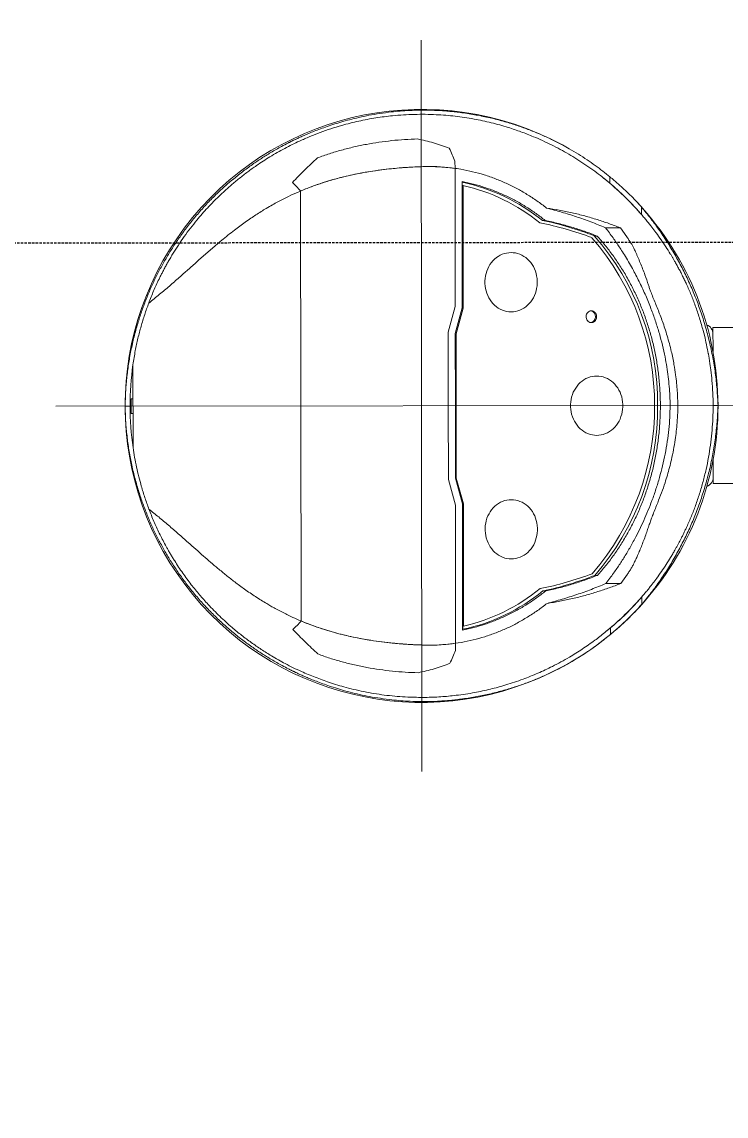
# Model space of a CAD drawing. Header units: feet. Extents: x -99009 to 3252343, y -11094690 to 9035152.
# Drawn here: x 2518010.2 to 2518081.5, y -1981285.5 to -1981174.8 of the extents above; entities that cross this region are included whole.
import ezdxf

# ---------------------------------------------------------------- set-up
doc = ezdxf.new("R2010")
doc.units = ezdxf.units.FT
doc.linetypes.add('CENTER', pattern=[2, 1.25, -0.25, 0.25, -0.25])
doc.linetypes.add('HIDDEN', pattern=[0.375, 0.25, -0.125])
for name, color, linetype in [('1', 1, 'Continuous'), ('K-CENTER', 2, 'CENTER'), ('K-LINE', 7, 'Continuous')]:
    doc.layers.add(name, color=color, linetype=linetype)

# ---------------------------------------------------------------- blocks, each defined once
blk = doc.blocks.new('lub st')
at = {"layer": 'K-LINE', "color": 2, "linetype": 'Continuous', "lineweight": 15}
for p, q in [((26459.89, 57130.72), (26459.89, 57273.4)), ((26451.99, 57199.37), (26451.99, 57197.22)), ((26467.79, 57197.22), (26467.79, 57199.37)), ((26459.89, 57197.72), (26459.89, 57197.22)), ((26454.43, 57197.22), (26451.99, 57197.22)), ((26467.79, 57197.22), (26465.34, 57197.22)), ((26440.54, 57189.99), (26439.79, 57189.99)), ((26440.54, 57189.99), (26440.56, 57189.99)), ((26479.23, 57189.99), (26479.21, 57189.99)), ((26479.23, 57189.99), (26479.99, 57189.99)), ((26442.82, 57188.53), (26441.89, 57187.86)), ((26476.95, 57188.53), (26477.89, 57187.86)), ((26457.9, 57187.43), (26457.72, 57187.28)), ((26458.1, 57187.57), (26457.9, 57187.43)), ((26458.31, 57187.7), (26458.1, 57187.57)), ((26458.53, 57187.81), (26458.31, 57187.7)), ((26458.77, 57187.9), (26458.53, 57187.81)), ((26459.01, 57187.98), (26458.77, 57187.9)), ((26459.25, 57188.03), (26459.01, 57187.98)), ((26459.5, 57188.07), (26459.25, 57188.03)), ((26459.76, 57188.09), (26459.5, 57188.07)), ((26460.01, 57188.09), (26459.76, 57188.09)), ((26460.27, 57188.07), (26460.01, 57188.09)), ((26460.52, 57188.03), (26460.27, 57188.07)), ((26460.76, 57187.98), (26460.52, 57188.03)), ((26461, 57187.9), (26460.76, 57187.98)), ((26461.24, 57187.81), (26461, 57187.9)), ((26461.46, 57187.7), (26461.24, 57187.81)), ((26461.67, 57187.57), (26461.46, 57187.7)), ((26461.87, 57187.43), (26461.67, 57187.57)), ((26462.05, 57187.28), (26461.87, 57187.43)), ((26437.39, 57186.81), (26436.74, 57186.81)), ((26436.87, 57186.16), (26437.05, 57186.39)), ((26437.05, 57186.39), (26437.39, 57186.81)), ((26437.39, 57186.81), (26437.72, 57187.19)), ((26457.06, 57186.33), (26456.98, 57186.11)), ((26457.15, 57186.54), (26457.06, 57186.33)), ((26457.27, 57186.74), (26457.15, 57186.54)), ((26457.4, 57186.93), (26457.27, 57186.74)), ((26457.55, 57187.11), (26457.4, 57186.93)), ((26457.72, 57187.28), (26457.55, 57187.11)), ((26462.22, 57187.11), (26462.05, 57187.28)), ((26462.37, 57186.93), (26462.22, 57187.11)), ((26462.5, 57186.74), (26462.37, 57186.93)), ((26462.62, 57186.54), (26462.5, 57186.74)), ((26462.71, 57186.33), (26462.62, 57186.54)), ((26462.79, 57186.11), (26462.71, 57186.33)), ((26482.38, 57186.81), (26482.05, 57187.19)), ((26482.38, 57186.81), (26483.03, 57186.81)), ((26482.72, 57186.39), (26482.38, 57186.81)), ((26482.78, 57186.32), (26482.72, 57186.39)), ((26442.72, 57185.5), (26442.72, 57185.22)), ((26450.38, 57185.2), (26450.33, 57185.11)), ((26450.45, 57185.28), (26450.38, 57185.2)), ((26450.54, 57185.35), (26450.45, 57185.28)), ((26450.64, 57185.4), (26450.54, 57185.35)), ((26450.74, 57185.43), (26450.64, 57185.4)), ((26450.86, 57185.44), (26450.74, 57185.43)), ((26450.97, 57185.44), (26450.86, 57185.44)), ((26451.08, 57185.42), (26450.97, 57185.44)), ((26451.19, 57185.37), (26451.08, 57185.42)), ((26451.28, 57185.32), (26451.19, 57185.37)), ((26451.36, 57185.24), (26451.28, 57185.32)), ((26451.42, 57185.16), (26451.36, 57185.24)), ((26456.9, 57185.67), (26456.89, 57185.44)), ((26456.89, 57185.44), (26456.9, 57185.22)), ((26456.93, 57185.89), (26456.9, 57185.67)), ((26456.9, 57185.22), (26456.93, 57185)), ((26456.98, 57186.11), (26456.93, 57185.89)), ((26462.84, 57185.89), (26462.79, 57186.11)), ((26462.87, 57185.67), (26462.84, 57185.89)), ((26462.84, 57185), (26462.87, 57185.22)), ((26462.89, 57185.44), (26462.87, 57185.67)), ((26462.87, 57185.22), (26462.89, 57185.44)), ((26477.06, 57185.5), (26477.06, 57185.22)), ((26450.3, 57185.02), (26450.29, 57184.91)), ((26450.29, 57184.91), (26450.3, 57184.81)), ((26450.33, 57185.11), (26450.3, 57185.02)), ((26450.3, 57184.81), (26450.33, 57184.72)), ((26450.33, 57184.72), (26450.38, 57184.63)), ((26450.38, 57184.63), (26450.45, 57184.55)), ((26450.45, 57184.55), (26450.54, 57184.48)), ((26450.54, 57184.48), (26450.64, 57184.43)), ((26450.64, 57184.43), (26450.74, 57184.4)), ((26450.74, 57184.4), (26450.86, 57184.39)), ((26450.86, 57184.39), (26450.97, 57184.39)), ((26450.97, 57184.39), (26451.08, 57184.41)), ((26451.08, 57184.41), (26451.19, 57184.46)), ((26451.19, 57184.46), (26451.28, 57184.51)), ((26451.28, 57184.51), (26451.36, 57184.59)), ((26451.36, 57184.59), (26451.42, 57184.67)), ((26451.46, 57185.06), (26451.42, 57185.16)), ((26451.42, 57184.67), (26451.46, 57184.77)), ((26451.48, 57184.97), (26451.46, 57185.06)), ((26451.46, 57184.77), (26451.48, 57184.86)), ((26451.48, 57184.86), (26451.48, 57184.97)), ((26456.93, 57185), (26456.98, 57184.78)), ((26456.98, 57184.78), (26457.06, 57184.56)), ((26457.06, 57184.56), (26457.15, 57184.35)), ((26457.15, 57184.35), (26457.27, 57184.15)), ((26457.27, 57184.15), (26457.4, 57183.96)), ((26462.37, 57183.96), (26462.5, 57184.15)), ((26462.5, 57184.15), (26462.62, 57184.35)), ((26462.62, 57184.35), (26462.71, 57184.56)), ((26462.71, 57184.56), (26462.79, 57184.78)), ((26462.79, 57184.78), (26462.84, 57185)), ((26457.4, 57183.96), (26457.55, 57183.78)), ((26457.55, 57183.78), (26457.72, 57183.61)), ((26457.72, 57183.61), (26457.9, 57183.46)), ((26457.9, 57183.46), (26458.1, 57183.32)), ((26458.1, 57183.32), (26458.31, 57183.19)), ((26458.31, 57183.19), (26458.53, 57183.08)), ((26458.53, 57183.08), (26458.77, 57182.99)), ((26458.77, 57182.99), (26459.01, 57182.91)), ((26460.76, 57182.91), (26461, 57182.99)), ((26461, 57182.99), (26461.24, 57183.08)), ((26461.24, 57183.08), (26461.46, 57183.19)), ((26461.46, 57183.19), (26461.67, 57183.32)), ((26461.67, 57183.32), (26461.87, 57183.46)), ((26461.87, 57183.46), (26462.05, 57183.61)), ((26462.05, 57183.61), (26462.22, 57183.78)), ((26462.22, 57183.78), (26462.37, 57183.96)), ((26459.01, 57182.91), (26459.25, 57182.86)), ((26459.25, 57182.86), (26459.5, 57182.82)), ((26459.5, 57182.82), (26459.76, 57182.8)), ((26459.76, 57182.8), (26460.01, 57182.8)), ((26460.01, 57182.8), (26460.27, 57182.82)), ((26460.27, 57182.82), (26460.52, 57182.86)), ((26460.52, 57182.86), (26460.76, 57182.91)), ((26441.15, 57180.26), (26441.15, 57179.98)), ((26478.63, 57180.26), (26478.63, 57179.98)), ((26445.22, 57178.62), (26445.05, 57178.46)), ((26445.4, 57178.78), (26445.22, 57178.62)), ((26445.6, 57178.92), (26445.4, 57178.78)), ((26445.81, 57179.05), (26445.6, 57178.92)), ((26446.03, 57179.16), (26445.81, 57179.05)), ((26446.27, 57179.25), (26446.03, 57179.16)), ((26446.51, 57179.32), (26446.27, 57179.25)), ((26446.75, 57179.38), (26446.51, 57179.32)), ((26447, 57179.42), (26446.75, 57179.38)), ((26447.26, 57179.44), (26447, 57179.42)), ((26447.51, 57179.44), (26447.26, 57179.44)), ((26447.77, 57179.42), (26447.51, 57179.44)), ((26448.02, 57179.38), (26447.77, 57179.42)), ((26448.26, 57179.32), (26448.02, 57179.38)), ((26448.5, 57179.25), (26448.26, 57179.32)), ((26448.74, 57179.16), (26448.5, 57179.25)), ((26448.96, 57179.05), (26448.74, 57179.16)), ((26449.17, 57178.92), (26448.96, 57179.05)), ((26449.37, 57178.78), (26449.17, 57178.92)), ((26449.55, 57178.62), (26449.37, 57178.78)), ((26449.72, 57178.46), (26449.55, 57178.62)), ((26470.22, 57178.62), (26470.05, 57178.46)), ((26470.4, 57178.78), (26470.22, 57178.62)), ((26470.6, 57178.92), (26470.4, 57178.78)), ((26470.81, 57179.05), (26470.6, 57178.92)), ((26471.03, 57179.16), (26470.81, 57179.05)), ((26471.27, 57179.25), (26471.03, 57179.16)), ((26471.51, 57179.32), (26471.27, 57179.25)), ((26471.75, 57179.38), (26471.51, 57179.32)), ((26472, 57179.42), (26471.75, 57179.38)), ((26472.26, 57179.44), (26472, 57179.42)), ((26472.51, 57179.44), (26472.26, 57179.44)), ((26472.77, 57179.42), (26472.51, 57179.44)), ((26473.02, 57179.38), (26472.77, 57179.42)), ((26473.26, 57179.32), (26473.02, 57179.38)), ((26473.5, 57179.25), (26473.26, 57179.32)), ((26473.74, 57179.16), (26473.5, 57179.25)), ((26473.96, 57179.05), (26473.74, 57179.16)), ((26474.17, 57178.92), (26473.96, 57179.05)), ((26474.37, 57178.78), (26474.17, 57178.92)), ((26474.55, 57178.62), (26474.37, 57178.78)), ((26474.72, 57178.46), (26474.55, 57178.62)), ((26444.48, 57177.46), (26444.43, 57177.24)), ((26444.56, 57177.67), (26444.48, 57177.46)), ((26444.65, 57177.88), (26444.56, 57177.67)), ((26444.77, 57178.08), (26444.65, 57177.88)), ((26444.9, 57178.28), (26444.77, 57178.08)), ((26445.05, 57178.46), (26444.9, 57178.28)), ((26449.87, 57178.28), (26449.72, 57178.46)), ((26450, 57178.08), (26449.87, 57178.28)), ((26450.12, 57177.88), (26450, 57178.08)), ((26450.21, 57177.67), (26450.12, 57177.88)), ((26450.29, 57177.46), (26450.21, 57177.67)), ((26450.34, 57177.24), (26450.29, 57177.46)), ((26469.48, 57177.46), (26469.43, 57177.24)), ((26469.56, 57177.67), (26469.48, 57177.46)), ((26469.65, 57177.88), (26469.56, 57177.67)), ((26469.77, 57178.08), (26469.65, 57177.88)), ((26469.9, 57178.28), (26469.77, 57178.08)), ((26470.05, 57178.46), (26469.9, 57178.28)), ((26474.87, 57178.28), (26474.72, 57178.46)), ((26475, 57178.08), (26474.87, 57178.28)), ((26475.12, 57177.88), (26475, 57178.08)), ((26475.21, 57177.67), (26475.12, 57177.88)), ((26475.29, 57177.46), (26475.21, 57177.67)), ((26475.34, 57177.24), (26475.29, 57177.46)), ((26444.4, 57177.02), (26444.39, 57176.79)), ((26444.39, 57176.79), (26444.4, 57176.57)), ((26444.43, 57177.24), (26444.4, 57177.02)), ((26444.4, 57176.57), (26444.43, 57176.34)), ((26444.43, 57176.34), (26444.48, 57176.12)), ((26450.29, 57176.12), (26450.34, 57176.34)), ((26450.37, 57177.02), (26450.34, 57177.24)), ((26450.34, 57176.34), (26450.37, 57176.57)), ((26450.39, 57176.79), (26450.37, 57177.02)), ((26450.37, 57176.57), (26450.39, 57176.79)), ((26469.4, 57177.02), (26469.39, 57176.79)), ((26469.39, 57176.79), (26469.4, 57176.57)), ((26469.43, 57177.24), (26469.4, 57177.02)), ((26469.4, 57176.57), (26469.43, 57176.34)), ((26469.43, 57176.34), (26469.48, 57176.12)), ((26475.29, 57176.12), (26475.34, 57176.34)), ((26475.37, 57177.02), (26475.34, 57177.24)), ((26475.34, 57176.34), (26475.37, 57176.57)), ((26475.39, 57176.79), (26475.37, 57177.02)), ((26475.37, 57176.57), (26475.39, 57176.79)), ((26444.48, 57176.12), (26444.56, 57175.91)), ((26444.56, 57175.91), (26444.65, 57175.7)), ((26444.65, 57175.7), (26444.77, 57175.5)), ((26444.77, 57175.5), (26444.9, 57175.31)), ((26444.9, 57175.31), (26445.05, 57175.13)), ((26449.72, 57175.13), (26449.87, 57175.31)), ((26449.87, 57175.31), (26450, 57175.5)), ((26450, 57175.5), (26450.12, 57175.7)), ((26450.12, 57175.7), (26450.21, 57175.91)), ((26450.21, 57175.91), (26450.29, 57176.12)), ((26469.48, 57176.12), (26469.56, 57175.91)), ((26469.56, 57175.91), (26469.65, 57175.7)), ((26469.65, 57175.7), (26469.77, 57175.5)), ((26469.77, 57175.5), (26469.9, 57175.31)), ((26469.9, 57175.31), (26470.05, 57175.13)), ((26474.72, 57175.13), (26474.87, 57175.31)), ((26474.87, 57175.31), (26475, 57175.5)), ((26475, 57175.5), (26475.12, 57175.7)), ((26475.12, 57175.7), (26475.21, 57175.91)), ((26475.21, 57175.91), (26475.29, 57176.12)), ((26445.05, 57175.13), (26445.22, 57174.96)), ((26445.22, 57174.96), (26445.4, 57174.8)), ((26445.4, 57174.8), (26445.6, 57174.66)), ((26445.6, 57174.66), (26445.81, 57174.54)), ((26445.81, 57174.54), (26446.03, 57174.43)), ((26446.03, 57174.43), (26446.27, 57174.33)), ((26446.27, 57174.33), (26446.51, 57174.26)), ((26446.51, 57174.26), (26446.75, 57174.2)), ((26446.75, 57174.2), (26447, 57174.16)), ((26447, 57174.16), (26447.26, 57174.15)), ((26447.26, 57174.15), (26447.51, 57174.15)), ((26447.51, 57174.15), (26447.77, 57174.16)), ((26447.77, 57174.16), (26448.02, 57174.2)), ((26448.02, 57174.2), (26448.26, 57174.26)), ((26448.26, 57174.26), (26448.5, 57174.33)), ((26448.5, 57174.33), (26448.74, 57174.43)), ((26448.74, 57174.43), (26448.96, 57174.54)), ((26448.96, 57174.54), (26449.17, 57174.66)), ((26449.17, 57174.66), (26449.37, 57174.8)), ((26449.37, 57174.8), (26449.55, 57174.96)), ((26449.55, 57174.96), (26449.72, 57175.13)), ((26470.05, 57175.13), (26470.22, 57174.96)), ((26470.22, 57174.96), (26470.4, 57174.8)), ((26470.4, 57174.8), (26470.6, 57174.66)), ((26470.6, 57174.66), (26470.81, 57174.54)), ((26470.81, 57174.54), (26471.03, 57174.43)), ((26471.03, 57174.43), (26471.27, 57174.33)), ((26471.27, 57174.33), (26471.51, 57174.26)), ((26471.51, 57174.26), (26471.75, 57174.2)), ((26471.75, 57174.2), (26472, 57174.16)), ((26472, 57174.16), (26472.26, 57174.15)), ((26472.26, 57174.15), (26472.51, 57174.15)), ((26472.51, 57174.15), (26472.77, 57174.16)), ((26472.77, 57174.16), (26473.02, 57174.2)), ((26473.02, 57174.2), (26473.26, 57174.26)), ((26473.26, 57174.26), (26473.5, 57174.33)), ((26473.5, 57174.33), (26473.74, 57174.43)), ((26473.74, 57174.43), (26473.96, 57174.54)), ((26473.96, 57174.54), (26474.17, 57174.66)), ((26474.17, 57174.66), (26474.37, 57174.8)), ((26474.37, 57174.8), (26474.55, 57174.96)), ((26474.55, 57174.96), (26474.72, 57175.13)), ((26437.59, 57171.94), (26437.59, 57171.87)), ((26449.99, 57171.94), (26437.59, 57171.94)), ((26449.99, 57171.94), (26449.99, 57171.87)), ((26452.59, 57171.23), (26449.99, 57171.94)), ((26467.19, 57171.23), (26469.79, 57171.94)), ((26469.79, 57171.94), (26469.79, 57171.87)), ((26469.79, 57171.94), (26482.19, 57171.94)), ((26482.19, 57171.94), (26482.19, 57171.87)), ((26435.86, 57171.14), (26435.14, 57171.12)), ((26449.84, 57171.14), (26435.86, 57171.14)), ((26437.2, 57171.84), (26437.26, 57171.87)), ((26449.96, 57171.84), (26437.2, 57171.84)), ((26437.26, 57171.87), (26437.59, 57171.87)), ((26452.44, 57170.43), (26449.84, 57171.14)), ((26449.96, 57171.84), (26450, 57171.86)), ((26452.56, 57171.14), (26449.96, 57171.84)), ((26452.56, 57171.14), (26452.6, 57171.16)), ((26459.89, 57171.14), (26452.56, 57171.14)), ((26467.19, 57171.23), (26452.59, 57171.23)), ((26452.59, 57171.23), (26452.59, 57171.16)), ((26467.21, 57171.14), (26459.89, 57171.14)), ((26467.21, 57171.14), (26467.17, 57171.16)), ((26467.19, 57171.23), (26467.19, 57171.16)), ((26469.81, 57171.84), (26467.21, 57171.14)), ((26467.33, 57170.43), (26469.93, 57171.14)), ((26469.81, 57171.84), (26469.77, 57171.86)), ((26482.57, 57171.84), (26469.81, 57171.84)), ((26469.93, 57171.14), (26483.91, 57171.14)), ((26482.19, 57171.87), (26482.51, 57171.87)), ((26482.51, 57171.87), (26482.57, 57171.84)), ((26483.91, 57171.14), (26484.63, 57171.12)), ((26452.44, 57170.43), (26459.89, 57170.43)), ((26467.33, 57170.43), (26459.89, 57170.43)), ((26496.89, 57167.72), (26422.89, 57167.72)), ((26481.64, 57155.51), (26438.13, 57155.51)), ((26459.14, 57138.52), (26455.69, 57138.52)), ((26459.14, 57138.32), (26459.14, 57138.52)), ((26460.64, 57138.52), (26459.14, 57138.52)), ((26460.64, 57138.32), (26459.14, 57138.32)), ((26459.89, 57138.22), (26459.89, 57137.72)), ((26460.64, 57138.32), (26460.64, 57138.52)), ((26464.08, 57138.52), (26460.64, 57138.52))]:
    blk.add_line(p, q, dxfattribs=at)
for centre, radius, start, end in [((26459.89, 57167.72), 30, 90, 133.1239), ((26459.89, 57167.72), 30, 47.2169, 90), ((26452.64, 57196.22), 1, 90.0002, 158.7322), ((26467.14, 57196.22), 1, 21.2675, 90.0001), ((26459.65, 57165.97), 25.64, 89.464, 131.3331), ((26459.89, 57165.37), 25.94, 49.0572, 130.9428), ((26460.13, 57165.97), 25.64, 48.6669, 90.536), ((26459.89, 57167.72), 30, 29.0864, 47.1314), ((26472.53, 57173.43), 32.07, 158.4257, 168.2116), ((26450.89, 57184.73), 0.61, 12.1158, 167.8842), ((26447.24, 57173.43), 32.07, 11.7884, 21.5743), ((26472.63, 57173.64), 31.83, 159.1529, 169.0099), ((26447.14, 57173.64), 31.83, 10.9901, 20.8471), ((26459.89, 57167.72), 30, 151.5714, 28.4279), ((26455.99, 57167.89), 19.14, 140.8373, 167.999), ((26456.28, 57167.61), 19.19, 140.9151, 166.9617), ((26463.49, 57167.61), 19.19, 13.0383, 39.0849), ((26463.78, 57167.89), 19.14, 12.001, 39.1627), ((26430.34, 57167.72), 0.4, 158.3686, 202.4015), ((26489.44, 57167.72), 0.4, 337.5985, 21.6314), ((26459.89, 57167.72), 29.5, 261.8217, 278.1783)]:
    blk.add_arc(centre, radius, start, end, dxfattribs=at)
for points, knots in [([(26439.79, 57189.99), (26440.18, 57190.31), (26440.96, 57190.96), (26442.19, 57191.85), (26443.46, 57192.69), (26444.77, 57193.47), (26446.11, 57194.19), (26447.49, 57194.85), (26448.89, 57195.45), (26450.35, 57195.98), (26451.86, 57196.46), (26453.43, 57196.87), (26455.01, 57197.21), (26456.62, 57197.46), (26458.24, 57197.64), (26459.34, 57197.69), (26459.89, 57197.72)], [0, 0, 0, 0, 0.069357, 0.138687, 0.208017, 0.277375, 0.346789, 0.416288, 0.485901, 0.555662, 0.628939, 0.702459, 0.776269, 0.850423, 0.924979, 1, 1, 1, 1]), ([(26479.99, 57189.99), (26479.59, 57190.31), (26478.81, 57190.96), (26477.58, 57191.85), (26476.31, 57192.69), (26475, 57193.47), (26473.66, 57194.19), (26472.28, 57194.85), (26470.88, 57195.45), (26469.42, 57195.98), (26467.91, 57196.46), (26466.35, 57196.87), (26464.76, 57197.21), (26463.15, 57197.46), (26461.53, 57197.64), (26460.43, 57197.69), (26459.89, 57197.72)], [0, 0, 0, 0, 0.069357, 0.138687, 0.208017, 0.277375, 0.346789, 0.416288, 0.485901, 0.555662, 0.628939, 0.702459, 0.776269, 0.850423, 0.924979, 1, 1, 1, 1]), ([(26459.89, 57197.22), (26459.77, 57197.22), (26459.24, 57197.22), (26458.33, 57197.19), (26456.99, 57197.08), (26456.24, 57197.02), (26454.24, 57196.68), (26455.05, 57196.82), (26453.09, 57196.45), (26452.36, 57196.24), (26450.99, 57195.86), (26449.83, 57195.46), (26448.68, 57195.02), (26447.83, 57194.65), (26447.26, 57194.39), (26446.99, 57194.25), (26446.71, 57194.12), (26446.37, 57193.95), (26446.04, 57193.77), (26445.8, 57193.64), (26445.56, 57193.51), (26445.34, 57193.38), (26445.13, 57193.27), (26445.01, 57193.19), (26444.89, 57193.12), (26444.73, 57193.03), (26444.37, 57192.81), (26443.81, 57192.46), (26443.1, 57191.98), (26442.54, 57191.58), (26442.12, 57191.28), (26441.9, 57191.1), (26441.72, 57190.96), (26441.51, 57190.8), (26441.24, 57190.58), (26440.95, 57190.34), (26440.71, 57190.14), (26440.59, 57190.03), (26440.53, 57189.98)], [0, 0, 0, 0, 0.017057, 0.074856, 0.132755, 0.190554, 0.249256, 0.249457, 0.306654, 0.364552, 0.426518, 0.488607, 0.544025, 0.599532, 0.621447, 0.632412, 0.6433, 0.665356, 0.685943, 0.695924, 0.705371, 0.724633, 0.731919, 0.738725, 0.745345, 0.751821, 0.765275, 0.805074, 0.845203, 0.886985, 0.90272, 0.918505, 0.926856, 0.935825, 0.955463, 0.977053, 0.988428, 1, 1, 1, 1]), ([(26459.89, 57197.22), (26460.01, 57197.22), (26460.53, 57197.22), (26461.47, 57197.19), (26462.69, 57197.1), (26463.91, 57196.95), (26465.13, 57196.76), (26466.36, 57196.51), (26467.58, 57196.21), (26468.79, 57195.85), (26469.96, 57195.46), (26471.08, 57195.02), (26471.91, 57194.66), (26472.47, 57194.4), (26472.79, 57194.25), (26473.1, 57194.1), (26473.4, 57193.94), (26473.69, 57193.79), (26473.98, 57193.64), (26474.25, 57193.49), (26474.49, 57193.35), (26474.7, 57193.23), (26474.95, 57193.09), (26475.37, 57192.83), (26475.97, 57192.46), (26476.68, 57191.98), (26477.24, 57191.58), (26477.65, 57191.28), (26477.87, 57191.1), (26478.06, 57190.96), (26478.26, 57190.8), (26478.54, 57190.58), (26478.82, 57190.34), (26479.06, 57190.14), (26479.18, 57190.03), (26479.24, 57189.98)], [0, 0, 0, 0, 0.017064, 0.074886, 0.132808, 0.191032, 0.249356, 0.308844, 0.36844, 0.428365, 0.488401, 0.543842, 0.599371, 0.615813, 0.632264, 0.648823, 0.665222, 0.680745, 0.695802, 0.710525, 0.724522, 0.73526, 0.745242, 0.765181, 0.805395, 0.845932, 0.88694, 0.902681, 0.918473, 0.926868, 0.935886, 0.955445, 0.977043, 0.988423, 1, 1, 1, 1]), ([(26442.82, 57188.53), (26442.92, 57188.6), (26443.13, 57188.73), (26443.5, 57188.97), (26443.84, 57189.16), (26444.14, 57189.3), (26444.34, 57189.4), (26444.58, 57189.51), (26445.16, 57189.75), (26445.84, 57190.04), (26446.79, 57190.39), (26447.46, 57190.62), (26448.04, 57190.81), (26448.45, 57190.96), (26448.95, 57191.16), (26449.52, 57191.39), (26450.13, 57191.64), (26450.75, 57191.88), (26451.4, 57192.13), (26452.1, 57192.36), (26452.84, 57192.59), (26453.62, 57192.81), (26454.58, 57193.05), (26455.63, 57193.26), (26456.71, 57193.43), (26457.6, 57193.54), (26458.41, 57193.6), (26459.16, 57193.64), (26459.65, 57193.65), (26459.89, 57193.65)], [0, 0, 0, 0, 0.020415, 0.040541, 0.073869, 0.084978, 0.09581, 0.112118, 0.128577, 0.199432, 0.23609, 0.29781, 0.317686, 0.338028, 0.370929, 0.406165, 0.44169, 0.479662, 0.517628, 0.557983, 0.602621, 0.647382, 0.692197, 0.7685, 0.826053, 0.874197, 0.917689, 0.961188, 1, 1, 1, 1]), ([(26476.95, 57188.53), (26476.84, 57188.6), (26476.64, 57188.73), (26476.34, 57188.93), (26476.06, 57189.09), (26475.81, 57189.21), (26475.62, 57189.31), (26475.44, 57189.4), (26475.25, 57189.48), (26474.94, 57189.61), (26474.53, 57189.79), (26473.99, 57190.01), (26473.42, 57190.23), (26472.85, 57190.44), (26472.31, 57190.62), (26471.83, 57190.78), (26471.36, 57190.95), (26470.86, 57191.14), (26470.3, 57191.37), (26469.58, 57191.66), (26468.71, 57192), (26467.78, 57192.33), (26466.93, 57192.59), (26466.15, 57192.81), (26465.3, 57193.02), (26464.36, 57193.22), (26463.4, 57193.38), (26462.49, 57193.5), (26461.57, 57193.59), (26460.7, 57193.64), (26460.12, 57193.65), (26459.89, 57193.65)], [0, 0, 0, 0, 0.020783, 0.040581, 0.060036, 0.073899, 0.087348, 0.095823, 0.108498, 0.121318, 0.15206, 0.182846, 0.218592, 0.254594, 0.283913, 0.313698, 0.338043, 0.367735, 0.402908, 0.438401, 0.4982, 0.557986, 0.602624, 0.647405, 0.692199, 0.749454, 0.806818, 0.854916, 0.903093, 0.96115, 1, 1, 1, 1]), ([(26441.88, 57186.35), (26442.06, 57186.48), (26442.4, 57186.74), (26442.9, 57187.11), (26443.37, 57187.44), (26443.84, 57187.76), (26444.37, 57188.1), (26444.98, 57188.48), (26445.67, 57188.88), (26446.55, 57189.37), (26447.63, 57189.91), (26448.92, 57190.5), (26450.19, 57191), (26451.41, 57191.43), (26452.59, 57191.8), (26453.78, 57192.11), (26454.9, 57192.36), (26455.97, 57192.55), (26456.96, 57192.69), (26457.94, 57192.79), (26458.91, 57192.86), (26459.56, 57192.87), (26459.88, 57192.87), (26459.89, 57192.87)], [0, 0, 0, 0, 0.03417, 0.066018, 0.095549, 0.122823, 0.152584, 0.192755, 0.234306, 0.275372, 0.347817, 0.420407, 0.493288, 0.557193, 0.620512, 0.683346, 0.745799, 0.798375, 0.849912, 0.900484, 0.950167, 0.999046, 1, 1, 1, 1]), ([(26442.72, 57185.5), (26443.03, 57185.78), (26443.66, 57186.33), (26444.67, 57187.1), (26445.73, 57187.83), (26446.85, 57188.5), (26448.02, 57189.13), (26449.22, 57189.69), (26450.44, 57190.19), (26451.68, 57190.62), (26452.95, 57191), (26454.26, 57191.31), (26455.6, 57191.56), (26456.74, 57191.71), (26457.68, 57191.8), (26458.41, 57191.85), (26459.15, 57191.88), (26459.64, 57191.89), (26459.89, 57191.89)], [0, 0, 0, 0, 0.067091, 0.134688, 0.202678, 0.273092, 0.343997, 0.415248, 0.484847, 0.554818, 0.625017, 0.697509, 0.77027, 0.843134, 0.882248, 0.921387, 0.960689, 1, 1, 1, 1]), ([(26477.89, 57186.35), (26477.71, 57186.48), (26477.36, 57186.75), (26476.85, 57187.12), (26476.36, 57187.47), (26475.89, 57187.79), (26475.25, 57188.2), (26474.42, 57188.7), (26473.43, 57189.26), (26472.45, 57189.76), (26471.5, 57190.21), (26470.51, 57190.63), (26469.45, 57191.05), (26468.33, 57191.44), (26467.16, 57191.8), (26465.98, 57192.11), (26464.77, 57192.38), (26463.54, 57192.59), (26462.31, 57192.75), (26461.09, 57192.85), (26460.28, 57192.86), (26459.89, 57192.87)], [0, 0, 0, 0, 0.034424, 0.066973, 0.097656, 0.126484, 0.155103, 0.215078, 0.276349, 0.329754, 0.383825, 0.438902, 0.495049, 0.55867, 0.62171, 0.684271, 0.746453, 0.812067, 0.876096, 0.938687, 1, 1, 1, 1]), ([(26477.06, 57185.5), (26476.74, 57185.78), (26476.11, 57186.33), (26475.1, 57187.1), (26474.04, 57187.83), (26472.92, 57188.5), (26471.75, 57189.13), (26470.55, 57189.69), (26469.33, 57190.19), (26468.09, 57190.62), (26466.82, 57191), (26465.51, 57191.31), (26464.17, 57191.56), (26463.03, 57191.71), (26462.09, 57191.8), (26461.36, 57191.85), (26460.62, 57191.88), (26460.13, 57191.89), (26459.89, 57191.89)], [0, 0, 0, 0, 0.067091, 0.134688, 0.202678, 0.273092, 0.343997, 0.415248, 0.484847, 0.554818, 0.625017, 0.697509, 0.77027, 0.843134, 0.882248, 0.921387, 0.960689, 1, 1, 1, 1]), ([(26449.47, 57140.12), (26449.26, 57140.2), (26448.84, 57140.36), (26448.03, 57140.7), (26447.31, 57141.03), (26446.68, 57141.34), (26446.33, 57141.52), (26445.98, 57141.7), (26445.61, 57141.9), (26445.23, 57142.12), (26444.83, 57142.35), (26444.42, 57142.6), (26444, 57142.86), (26443.43, 57143.23), (26442.72, 57143.72), (26441.88, 57144.35), (26441.11, 57144.96), (26440.43, 57145.54), (26439.75, 57146.16), (26439.02, 57146.86), (26438.26, 57147.65), (26437.53, 57148.46), (26436.84, 57149.3), (26436.18, 57150.16), (26435.6, 57150.96), (26435.1, 57151.72), (26434.66, 57152.42), (26434.23, 57153.15), (26433.82, 57153.89), (26433.44, 57154.64), (26433.04, 57155.49), (26432.62, 57156.44), (26432.2, 57157.5), (26431.83, 57158.58), (26431.52, 57159.59), (26431.27, 57160.53), (26431.07, 57161.39), (26430.89, 57162.26), (26430.74, 57163.12), (26430.62, 57163.97), (26430.52, 57164.9), (26430.43, 57165.92), (26430.39, 57167.02), (26430.38, 57168.13), (26430.42, 57169.19), (26430.48, 57170.2), (26430.58, 57171.15), (26430.71, 57172.11), (26430.86, 57173.04), (26431.04, 57173.93), (26431.24, 57174.8), (26431.47, 57175.67), (26431.77, 57176.67), (26432.16, 57177.82), (26432.61, 57178.97), (26433.06, 57180), (26433.49, 57180.9), (26433.95, 57181.78), (26434.43, 57182.64), (26434.94, 57183.48), (26435.47, 57184.29), (26436.03, 57185.08), (26436.67, 57185.94), (26437.41, 57186.84), (26438.21, 57187.74), (26438.99, 57188.55), (26439.74, 57189.28), (26440.27, 57189.75), (26440.53, 57189.98)], [0, 0, 0, 0, 0.011047, 0.021965, 0.043552, 0.049905, 0.056338, 0.06291, 0.069682, 0.076711, 0.084537, 0.092521, 0.100572, 0.1086, 0.125902, 0.143192, 0.160458, 0.17401, 0.187549, 0.205591, 0.223619, 0.241618, 0.259395, 0.277153, 0.294879, 0.308275, 0.321654, 0.335754, 0.349837, 0.363509, 0.377164, 0.395917, 0.41464, 0.433444, 0.452218, 0.46674, 0.481244, 0.49578, 0.510296, 0.52423, 0.538146, 0.5563, 0.574429, 0.592633, 0.610817, 0.626607, 0.642385, 0.658213, 0.674032, 0.68867, 0.703303, 0.71798, 0.732656, 0.755049, 0.777448, 0.793769, 0.810097, 0.826504, 0.842922, 0.858753, 0.874601, 0.89053, 0.90648, 0.927331, 0.948224, 0.965448, 0.982709, 1, 1, 1, 1]), ([(26439.79, 57189.99), (26439.51, 57189.74), (26438.96, 57189.25), (26438.19, 57188.47), (26437.44, 57187.66), (26436.98, 57187.09), (26436.74, 57186.81)], [0, 0, 0, 0, 0.251268, 0.501373, 0.75079, 1, 1, 1, 1]), ([(26440.08, 57189.59), (26440.16, 57189.66), (26440.31, 57189.79), (26440.48, 57189.93), (26440.56, 57189.99)], [0, 0, 0, 0, 0.493387, 1, 1, 1, 1]), ([(26470.3, 57140.12), (26470.51, 57140.2), (26470.93, 57140.36), (26471.74, 57140.7), (26472.55, 57141.07), (26473.34, 57141.47), (26473.84, 57141.73), (26474.23, 57141.94), (26474.54, 57142.12), (26474.87, 57142.31), (26475.21, 57142.51), (26475.85, 57142.91), (26476.78, 57143.52), (26477.92, 57144.36), (26478.98, 57145.22), (26479.84, 57145.99), (26480.57, 57146.68), (26481.16, 57147.28), (26481.73, 57147.89), (26482.38, 57148.62), (26483.08, 57149.47), (26483.82, 57150.46), (26484.52, 57151.47), (26485.09, 57152.39), (26485.57, 57153.2), (26485.97, 57153.93), (26486.37, 57154.71), (26486.84, 57155.71), (26487.35, 57156.93), (26487.8, 57158.16), (26488.13, 57159.2), (26488.39, 57160.1), (26488.63, 57161.07), (26488.85, 57162.1), (26489.03, 57163.13), (26489.18, 57164.18), (26489.29, 57165.23), (26489.35, 57166.23), (26489.38, 57167.17), (26489.39, 57168.29), (26489.34, 57169.63), (26489.21, 57170.98), (26489.06, 57172.13), (26488.91, 57173.02), (26488.74, 57173.86), (26488.56, 57174.65), (26488.36, 57175.44), (26488.13, 57176.25), (26487.86, 57177.09), (26487.57, 57177.93), (26487.26, 57178.71), (26486.95, 57179.46), (26486.62, 57180.2), (26486.24, 57180.98), (26485.82, 57181.8), (26485.24, 57182.82), (26484.52, 57183.97), (26483.69, 57185.16), (26482.86, 57186.24), (26482.1, 57187.14), (26481.38, 57187.93), (26480.69, 57188.64), (26479.98, 57189.33), (26479.49, 57189.76), (26479.24, 57189.98)], [0, 0, 0, 0, 0.011047, 0.021965, 0.043552, 0.054491, 0.06576, 0.071145, 0.076712, 0.083137, 0.089696, 0.096271, 0.120449, 0.144592, 0.166083, 0.187546, 0.201368, 0.215178, 0.229022, 0.242853, 0.263086, 0.283303, 0.303487, 0.323617, 0.336734, 0.349836, 0.364749, 0.379641, 0.404612, 0.429531, 0.444032, 0.458514, 0.475799, 0.493062, 0.510294, 0.52765, 0.544986, 0.562293, 0.576924, 0.591541, 0.617276, 0.642978, 0.658508, 0.674028, 0.687367, 0.700701, 0.714068, 0.727433, 0.742493, 0.757555, 0.77082, 0.784089, 0.797399, 0.810715, 0.826813, 0.842923, 0.868263, 0.893647, 0.914457, 0.935308, 0.951403, 0.967526, 0.983748, 1, 1, 1, 1]), ([(26479.69, 57189.59), (26479.62, 57189.66), (26479.46, 57189.79), (26479.29, 57189.93), (26479.21, 57189.99)], [0, 0, 0, 0, 0.493387, 1, 1, 1, 1]), ([(26479.99, 57189.99), (26480.26, 57189.74), (26480.81, 57189.25), (26481.58, 57188.47), (26482.33, 57187.66), (26482.8, 57187.09), (26483.03, 57186.81)], [0, 0, 0, 0, 0.251268, 0.501373, 0.75079, 1, 1, 1, 1]), ([(26440.08, 57189.59), (26439.8, 57189.33), (26439.25, 57188.83), (26438.46, 57188.03), (26437.96, 57187.47), (26437.72, 57187.19)], [0, 0, 0, 0, 0.334813, 0.667949, 1, 1, 1, 1]), ([(26479.69, 57189.59), (26479.97, 57189.33), (26480.52, 57188.83), (26481.31, 57188.03), (26481.81, 57187.47), (26482.05, 57187.19)], [0, 0, 0, 0, 0.334813, 0.667949, 1, 1, 1, 1]), ([(26441.89, 57187.86), (26441.74, 57187.47), (26441.45, 57186.7), (26441.05, 57185.5), (26440.68, 57184.26), (26440.36, 57182.98), (26440.09, 57181.69), (26439.95, 57180.83), (26439.89, 57180.4)], [0, 0, 0, 0, 0.159988, 0.318723, 0.49124, 0.6621, 0.831764, 1, 1, 1, 1]), ([(26441.89, 57187.86), (26441.88, 57187.6), (26441.88, 57187.1), (26441.88, 57186.6), (26441.88, 57186.35)], [0, 0, 0, 0, 0.500299, 1, 1, 1, 1]), ([(26477.89, 57187.86), (26477.89, 57187.6), (26477.89, 57187.1), (26477.89, 57186.6), (26477.89, 57186.35)], [0, 0, 0, 0, 0.500299, 1, 1, 1, 1]), ([(26477.89, 57187.86), (26478.03, 57187.47), (26478.32, 57186.7), (26478.72, 57185.5), (26479.09, 57184.26), (26479.41, 57182.98), (26479.68, 57181.69), (26479.82, 57180.83), (26479.89, 57180.4)], [0, 0, 0, 0, 0.159988, 0.318723, 0.49124, 0.6621, 0.831764, 1, 1, 1, 1]), ([(26436.74, 57186.81), (26436.55, 57186.57), (26436.15, 57186.09), (26435.57, 57185.32), (26434.99, 57184.49), (26434.43, 57183.62), (26433.93, 57182.78), (26433.63, 57182.23), (26433.5, 57182)], [0, 0, 0, 0, 0.01365887, 0.02791327, 0.04276964, 0.05823441, 0.07431438, 0.08593321, 0.08593321, 0.08593321, 0.08593321]), ([(26441.88, 57186.35), (26441.68, 57185.86), (26441.28, 57184.89), (26440.76, 57183.41), (26440.29, 57181.92), (26440.02, 57180.91), (26439.89, 57180.4)], [0, 0, 0, 0, 0.252909, 0.501388, 0.749408, 1, 1, 1, 1]), ([(26483.03, 57186.81), (26483.22, 57186.57), (26483.62, 57186.09), (26484.2, 57185.32), (26484.78, 57184.49), (26485.35, 57183.62), (26485.9, 57182.68), (26486.44, 57181.69), (26486.96, 57180.64), (26487.46, 57179.53), (26487.92, 57178.36), (26488.35, 57177.13), (26488.73, 57175.85), (26489.07, 57174.5), (26489.36, 57173.1), (26489.52, 57172.05), (26489.6, 57171.36), (26489.64, 57171.06), (26489.67, 57170.76), (26489.7, 57170.46), (26489.72, 57170.17), (26489.74, 57169.87), (26489.76, 57169.58), (26489.79, 57169.09), (26489.81, 57168.42), (26489.81, 57167.5), (26489.78, 57166.56), (26489.72, 57165.61), (26489.62, 57164.6), (26489.48, 57163.54), (26489.3, 57162.45), (26489.09, 57161.43), (26488.86, 57160.48), (26488.61, 57159.6), (26488.36, 57158.78), (26488.12, 57158.04), (26487.87, 57157.37), (26487.64, 57156.77), (26487.43, 57156.25), (26487.23, 57155.79), (26487.05, 57155.4), (26486.93, 57155.13), (26486.84, 57154.95), (26486.79, 57154.84), (26486.74, 57154.74), (26486.69, 57154.64), (26486.64, 57154.53), (26486.59, 57154.43), (26486.54, 57154.33), (26486.39, 57154.05), (26486.07, 57153.43), (26485.56, 57152.53), (26484.95, 57151.55), (26484.3, 57150.59), (26483.59, 57149.61), (26482.81, 57148.63), (26481.96, 57147.65), (26481.05, 57146.69), (26480.08, 57145.75), (26479.08, 57144.87), (26478.07, 57144.05), (26477.05, 57143.3), (26476.18, 57142.71), (26475.49, 57142.28), (26474.98, 57141.96), (26474.45, 57141.66), (26473.93, 57141.37), (26473.4, 57141.09), (26472.86, 57140.82), (26472.32, 57140.56), (26471.58, 57140.22), (26470.63, 57139.83), (26469.45, 57139.39), (26468.21, 57138.99), (26466.9, 57138.62), (26465.52, 57138.31), (26464.13, 57138.06), (26462.72, 57137.88), (26461.31, 57137.76), (26460.36, 57137.73), (26459.89, 57137.72)], [0, 0, 0, 0, 0.013659, 0.027913, 0.04277, 0.058234, 0.074314, 0.091016, 0.108347, 0.126313, 0.144917, 0.164158, 0.184031, 0.204533, 0.225658, 0.247398, 0.251927, 0.256417, 0.26087, 0.265284, 0.26966, 0.273998, 0.278297, 0.282558, 0.295698, 0.308456, 0.323147, 0.337294, 0.350897, 0.368258, 0.384633, 0.40002, 0.414414, 0.428048, 0.440649, 0.452219, 0.462757, 0.472265, 0.480603, 0.487951, 0.494312, 0.499689, 0.501401, 0.50311, 0.504817, 0.506522, 0.508223, 0.509923, 0.51162, 0.513314, 0.523906, 0.542578, 0.558991, 0.575164, 0.594111, 0.61273, 0.631027, 0.651433, 0.671436, 0.691044, 0.710271, 0.729127, 0.747619, 0.756539, 0.765448, 0.774346, 0.783234, 0.792112, 0.800981, 0.809841, 0.818692, 0.837212, 0.855702, 0.874168, 0.89513, 0.91608, 0.937028, 0.957988, 0.978974, 1, 1, 1, 1]), ([(26477.89, 57186.35), (26478.09, 57185.86), (26478.48, 57184.89), (26479.01, 57183.41), (26479.48, 57181.92), (26479.75, 57180.91), (26479.89, 57180.4)], [0, 0, 0, 0, 0.250666, 0.500645, 0.750301, 1, 1, 1, 1]), ([(26442.72, 57185.5), (26442.55, 57185.08), (26442.23, 57184.22), (26441.81, 57182.92), (26441.44, 57181.6), (26441.24, 57180.71), (26441.15, 57180.26)], [0, 0, 0, 0, 0.250106, 0.499839, 0.75002, 1, 1, 1, 1]), ([(26477.06, 57185.5), (26477.22, 57185.08), (26477.54, 57184.22), (26477.96, 57182.92), (26478.33, 57181.6), (26478.53, 57180.71), (26478.63, 57180.26)], [0, 0, 0, 0, 0.250106, 0.499839, 0.75002, 1, 1, 1, 1]), ([(26433.5, 57182), (26433.45, 57181.9), (26433.21, 57181.46), (26432.81, 57180.64), (26432.32, 57179.53), (26431.85, 57178.36), (26431.42, 57177.13), (26431.04, 57175.85), (26430.7, 57174.5), (26430.42, 57173.1), (26430.25, 57172.05), (26430.17, 57171.36), (26430.13, 57171.06), (26430.1, 57170.76), (26430.08, 57170.46), (26430.05, 57170.17), (26430.03, 57169.87), (26430.01, 57169.58), (26429.99, 57169.09), (26429.96, 57168.42), (26429.96, 57167.5), (26429.99, 57166.56), (26430.05, 57165.61), (26430.15, 57164.6), (26430.29, 57163.54), (26430.47, 57162.45), (26430.69, 57161.43), (26430.92, 57160.48), (26431.16, 57159.6), (26431.41, 57158.78), (26431.66, 57158.04), (26431.9, 57157.37), (26432.13, 57156.77), (26432.35, 57156.25), (26432.54, 57155.79), (26432.72, 57155.4), (26432.85, 57155.13), (26432.93, 57154.95), (26432.98, 57154.84), (26433.03, 57154.74), (26433.08, 57154.64), (26433.13, 57154.53), (26433.18, 57154.43), (26433.24, 57154.33), (26433.38, 57154.05), (26433.7, 57153.43), (26434.21, 57152.53), (26434.82, 57151.55), (26435.47, 57150.59), (26436.18, 57149.61), (26436.97, 57148.63), (26437.81, 57147.65), (26438.72, 57146.69), (26439.69, 57145.75), (26440.69, 57144.87), (26441.7, 57144.05), (26442.73, 57143.3), (26443.59, 57142.71), (26444.28, 57142.28), (26444.8, 57141.96), (26445.32, 57141.66), (26445.84, 57141.37), (26446.37, 57141.09), (26446.91, 57140.82), (26447.45, 57140.56), (26448.19, 57140.22), (26449.14, 57139.83), (26450.32, 57139.39), (26451.56, 57138.99), (26452.87, 57138.62), (26454.25, 57138.31), (26455.65, 57138.06), (26457.05, 57137.88), (26458.47, 57137.76), (26459.41, 57137.73), (26459.89, 57137.72)], [0.0859332, 0.0859332, 0.0859332, 0.0859332, 0.0910163, 0.1083468, 0.1263126, 0.1449168, 0.1641576, 0.1840314, 0.2045334, 0.2256577, 0.2473981, 0.2519268, 0.2564174, 0.2608698, 0.2652841, 0.2696602, 0.2739978, 0.2782971, 0.2825579, 0.2956979, 0.3084563, 0.3231466, 0.337294, 0.3508969, 0.3682577, 0.3846332, 0.4000197, 0.4144138, 0.4280476, 0.4406495, 0.4522189, 0.4627571, 0.4722654, 0.4806031, 0.4879514, 0.4943125, 0.4996886, 0.5014007, 0.5031101, 0.5048171, 0.5065215, 0.5082235, 0.5099227, 0.5116196, 0.5133139, 0.5239064, 0.5425779, 0.5589906, 0.5751641, 0.5941111, 0.6127302, 0.6310268, 0.6514328, 0.6714356, 0.6910444, 0.7102711, 0.7291266, 0.7476194, 0.7565393, 0.765448, 0.7743462, 0.7832341, 0.7921121, 0.8009809, 0.8098407, 0.8186921, 0.8372118, 0.8557018, 0.8741678, 0.8951302, 0.9160798, 0.9370282, 0.9579881, 0.9789735, 1, 1, 1, 1]), ([(26439.89, 57180.4), (26439.64, 57180.08), (26439.15, 57179.44), (26438.49, 57178.42), (26437.89, 57177.39), (26437.36, 57176.33), (26437.07, 57175.6), (26436.92, 57175.24)], [0, 0, 0, 0, 0.204691, 0.406324, 0.605598, 0.803242, 1, 1, 1, 1]), ([(26441.15, 57180.26), (26440.9, 57179.95), (26440.43, 57179.34), (26439.78, 57178.37), (26439.18, 57177.36), (26438.65, 57176.31), (26438.18, 57175.23), (26437.78, 57174.12), (26437.44, 57173), (26437.28, 57172.23), (26437.2, 57171.84)], [0, 0, 0, 0, 0.124975, 0.249233, 0.372624, 0.498848, 0.624482, 0.749404, 0.874712, 1, 1, 1, 1]), ([(26478.63, 57180.26), (26478.87, 57179.95), (26479.35, 57179.34), (26479.99, 57178.37), (26480.59, 57177.36), (26481.12, 57176.31), (26481.59, 57175.23), (26481.99, 57174.12), (26482.33, 57173), (26482.49, 57172.23), (26482.57, 57171.84)], [0, 0, 0, 0, 0.124975, 0.249233, 0.372624, 0.498848, 0.624482, 0.749404, 0.874712, 1, 1, 1, 1]), ([(26479.89, 57180.4), (26480.13, 57180.08), (26480.62, 57179.44), (26481.28, 57178.42), (26481.88, 57177.39), (26482.41, 57176.33), (26482.7, 57175.6), (26482.85, 57175.24)], [0, 0, 0, 0, 0.20469, 0.406322, 0.605598, 0.803242, 1, 1, 1, 1]), ([(26436.92, 57175.24), (26436.78, 57174.86), (26436.51, 57174.09), (26436.18, 57172.92), (26436.03, 57172.12), (26435.95, 57171.72)], [0, 0, 0, 0, 0.333688, 0.666546, 1, 1, 1, 1]), ([(26482.85, 57175.24), (26482.99, 57174.86), (26483.26, 57174.09), (26483.59, 57172.92), (26483.74, 57172.12), (26483.82, 57171.72)], [0, 0, 0, 0, 0.333689, 0.666549, 1, 1, 1, 1]), ([(26435.14, 57171.12), (26434.92, 57171.03), (26434.48, 57170.86), (26434.05, 57170.66), (26433.83, 57170.56)], [0, 0, 0, 0, 0.506485, 1, 1, 1, 1]), ([(26435.86, 57171.14), (26435.82, 57170.79), (26435.74, 57170.17), (26435.68, 57169.28), (26435.66, 57168.48), (26435.69, 57167.68), (26435.72, 57166.78), (26435.79, 57165.79), (26435.88, 57164.71), (26436.01, 57163.62), (26436.15, 57162.61), (26436.32, 57161.65), (26436.49, 57160.77), (26436.7, 57159.88), (26436.92, 57159), (26437.18, 57158.12), (26437.47, 57157.24), (26437.78, 57156.37), (26438.01, 57155.8), (26438.13, 57155.51)], [0, 0, 0, 0, 0.06668, 0.116875, 0.167036, 0.217493, 0.267975, 0.336066, 0.404221, 0.472526, 0.540924, 0.597602, 0.65437, 0.711309, 0.768373, 0.825979, 0.883749, 0.941783, 1, 1, 1, 1]), ([(26435.95, 57171.72), (26435.91, 57171.47), (26435.83, 57170.97), (26435.75, 57170.19), (26435.69, 57169.38), (26435.67, 57168.53), (26435.69, 57167.42), (26435.76, 57166.07), (26435.88, 57164.68), (26436.03, 57163.5), (26436.18, 57162.42), (26436.39, 57161.25), (26436.66, 57160), (26436.97, 57158.8), (26437.34, 57157.62), (26437.75, 57156.44), (26438.2, 57155.33), (26438.61, 57154.42), (26438.95, 57153.74), (26439.23, 57153.2), (26439.54, 57152.63), (26439.87, 57152.06), (26440.21, 57151.5), (26440.54, 57150.98), (26440.9, 57150.44), (26441.28, 57149.9), (26441.69, 57149.34), (26442.12, 57148.76), (26442.6, 57148.15), (26443.11, 57147.52), (26443.72, 57146.78), (26444.44, 57145.95), (26445.13, 57145.17), (26445.68, 57144.55), (26446.21, 57143.95), (26446.89, 57143.18), (26447.73, 57142.23), (26448.6, 57141.2), (26449.17, 57140.49), (26449.47, 57140.12)], [0, 0, 0, 0, 0.021163, 0.042301, 0.066038, 0.089774, 0.113504, 0.1586, 0.203722, 0.230764, 0.257825, 0.295427, 0.330364, 0.365371, 0.39955, 0.433824, 0.470104, 0.500439, 0.517009, 0.533979, 0.551359, 0.57179, 0.589062, 0.606439, 0.623793, 0.643168, 0.66243, 0.681524, 0.704462, 0.727142, 0.749527, 0.784645, 0.819694, 0.8369, 0.853858, 0.88671, 0.92373, 0.960039, 1, 1, 1, 1]), ([(26483.82, 57171.72), (26483.88, 57171.31), (26484.01, 57170.48), (26484.1, 57169.22), (26484.1, 57167.86), (26484.03, 57166.41), (26483.92, 57164.99), (26483.77, 57163.7), (26483.6, 57162.47), (26483.36, 57161.16), (26483.09, 57159.93), (26482.81, 57158.87), (26482.49, 57157.8), (26482.08, 57156.6), (26481.62, 57155.44), (26481.23, 57154.56), (26480.92, 57153.94), (26480.65, 57153.41), (26480.39, 57152.91), (26480.13, 57152.45), (26479.85, 57151.98), (26479.54, 57151.46), (26479.17, 57150.9), (26478.8, 57150.34), (26478.42, 57149.8), (26478.05, 57149.28), (26477.58, 57148.66), (26477, 57147.93), (26476.34, 57147.12), (26475.69, 57146.36), (26475.04, 57145.61), (26474.37, 57144.86), (26473.62, 57144.01), (26472.8, 57143.1), (26471.94, 57142.1), (26471.1, 57141.12), (26470.57, 57140.45), (26470.3, 57140.12)], [0, 0, 0, 0, 0.035252, 0.070481, 0.105659, 0.14912, 0.1926, 0.225198, 0.257821, 0.297182, 0.336667, 0.363155, 0.389694, 0.429825, 0.470099, 0.494354, 0.51077, 0.527517, 0.544676, 0.55814, 0.57179, 0.590291, 0.60922, 0.628155, 0.646985, 0.664319, 0.681523, 0.712168, 0.742321, 0.769577, 0.796347, 0.825422, 0.853858, 0.891408, 0.928285, 0.964535, 1, 1, 1, 1]), ([(26483.91, 57171.14), (26483.95, 57170.79), (26484.03, 57170.17), (26484.09, 57169.28), (26484.11, 57168.48), (26484.08, 57167.68), (26484.05, 57166.78), (26483.98, 57165.79), (26483.89, 57164.71), (26483.76, 57163.62), (26483.62, 57162.61), (26483.45, 57161.65), (26483.28, 57160.77), (26483.08, 57159.88), (26482.85, 57159), (26482.59, 57158.12), (26482.3, 57157.24), (26481.99, 57156.37), (26481.76, 57155.8), (26481.64, 57155.51)], [0, 0, 0, 0, 0.06668, 0.116875, 0.167036, 0.217493, 0.267975, 0.336066, 0.404221, 0.472526, 0.540924, 0.597602, 0.65437, 0.711309, 0.768373, 0.825979, 0.883749, 0.941783, 1, 1, 1, 1]), ([(26484.63, 57171.12), (26484.85, 57171.03), (26485.29, 57170.86), (26485.72, 57170.66), (26485.94, 57170.56)], [0, 0, 0, 0, 0.506485, 1, 1, 1, 1]), ([(26432.88, 57167.35), (26432.94, 57167.62), (26433.06, 57168.16), (26433.27, 57168.97), (26433.53, 57169.77), (26433.73, 57170.3), (26433.83, 57170.56)], [0, 0, 0, 0, 0.24877, 0.497884, 0.748544, 1, 1, 1, 1]), ([(26486.89, 57167.35), (26486.83, 57167.62), (26486.71, 57168.16), (26486.5, 57168.97), (26486.24, 57169.77), (26486.04, 57170.3), (26485.94, 57170.56)], [0, 0, 0, 0, 0.24877, 0.497884, 0.748544, 1, 1, 1, 1]), ([(26434.79, 57157.21), (26434.64, 57157.61), (26434.36, 57158.42), (26433.99, 57159.65), (26433.67, 57160.9), (26433.41, 57162.17), (26433.2, 57163.44), (26433.04, 57164.74), (26432.93, 57166.04), (26432.9, 57166.91), (26432.88, 57167.35)], [0, 0, 0, 0, 0.123972, 0.247688, 0.372229, 0.496587, 0.621927, 0.747155, 0.873518, 1, 1, 1, 1]), ([(26484.98, 57157.21), (26485.13, 57157.61), (26485.42, 57158.42), (26485.78, 57159.65), (26486.1, 57160.9), (26486.36, 57162.17), (26486.57, 57163.44), (26486.73, 57164.74), (26486.84, 57166.04), (26486.87, 57166.91), (26486.89, 57167.35)], [0, 0, 0, 0, 0.123972, 0.247688, 0.372229, 0.496587, 0.621927, 0.747155, 0.873518, 1, 1, 1, 1]), ([(26437.27, 57154.67), (26437.06, 57154.87), (26436.63, 57155.29), (26435.8, 57156.13), (26435.19, 57156.78), (26434.79, 57157.21)], [0, 0, 0, 0, 0.252598, 0.503409, 1, 1, 1, 1]), ([(26482.5, 57154.67), (26482.71, 57154.87), (26483.14, 57155.29), (26483.97, 57156.13), (26484.58, 57156.78), (26484.98, 57157.21)], [0, 0, 0, 0, 0.252598, 0.503409, 1, 1, 1, 1]), ([(26437.27, 57154.67), (26437.4, 57154.81), (26437.67, 57155.11), (26437.98, 57155.37), (26438.13, 57155.51)], [0, 0, 0, 0, 0.487004, 1, 1, 1, 1]), ([(26482.5, 57154.67), (26482.37, 57154.81), (26482.1, 57155.11), (26481.8, 57155.37), (26481.64, 57155.51)], [0, 0, 0, 0, 0.487004, 1, 1, 1, 1]), ([(26449.47, 57140.12), (26449.85, 57139.98), (26450.62, 57139.7), (26451.81, 57139.34), (26453.02, 57139.02), (26454.08, 57138.79), (26454.97, 57138.63), (26455.45, 57138.56), (26455.69, 57138.52)], [0, 0, 0, 0, 0.190268, 0.382245, 0.578046, 0.775525, 0.887475, 1, 1, 1, 1]), ([(26464.08, 57138.52), (26464.41, 57138.57), (26465.07, 57138.67), (26466.05, 57138.87), (26467.02, 57139.09), (26468.06, 57139.37), (26469.15, 57139.7), (26469.92, 57139.98), (26470.3, 57140.12)], [0, 0, 0, 0, 0.155743, 0.310594, 0.465704, 0.619757, 0.810494, 1, 1, 1, 1])]:
    blk.add_open_spline(points, degree=3, knots=knots, dxfattribs=at)
blk = doc.blocks.new('G$C8031A418')
at = {"layer": 'K-CENTER', "color": 1, "linetype": 'HIDDEN'}
blk.add_line((2800, -1864.17), (2800, -2560.15), dxfattribs=at)
at = {"layer": 'K-LINE', "color": 1, "linetype": 'HIDDEN'}
blk.add_circle((2800, -2250), 281, dxfattribs=at)

msp = doc.modelspace()

# ---------------------------------------------------------------- linework, layer by layer
at = {"layer": '1'}
msp.add_arc((2520410.24778, -1978395.99612), 100000, 84.1346387202, 194.3871675539, dxfattribs=at)

# ---------------------------------------------------------------- block references
at = {"layer": 'K-LINE', "color": 1, "linetype": 'HIDDEN', "lineweight": 15, "rotation": 270.0650517140735}
msp.add_blockref('lub st', (2460852.96034, -1954818.71445), dxfattribs=at)
at = {"layer": 'K-LINE', "color": 3, "linetype": 'Continuous', "lineweight": 25, "rotation": 270.0650517140735}
msp.add_blockref('G$C8031A418', (2520410.24608, -1978394.49612), dxfattribs=at)

doc.saveas('drawing.dxf')
